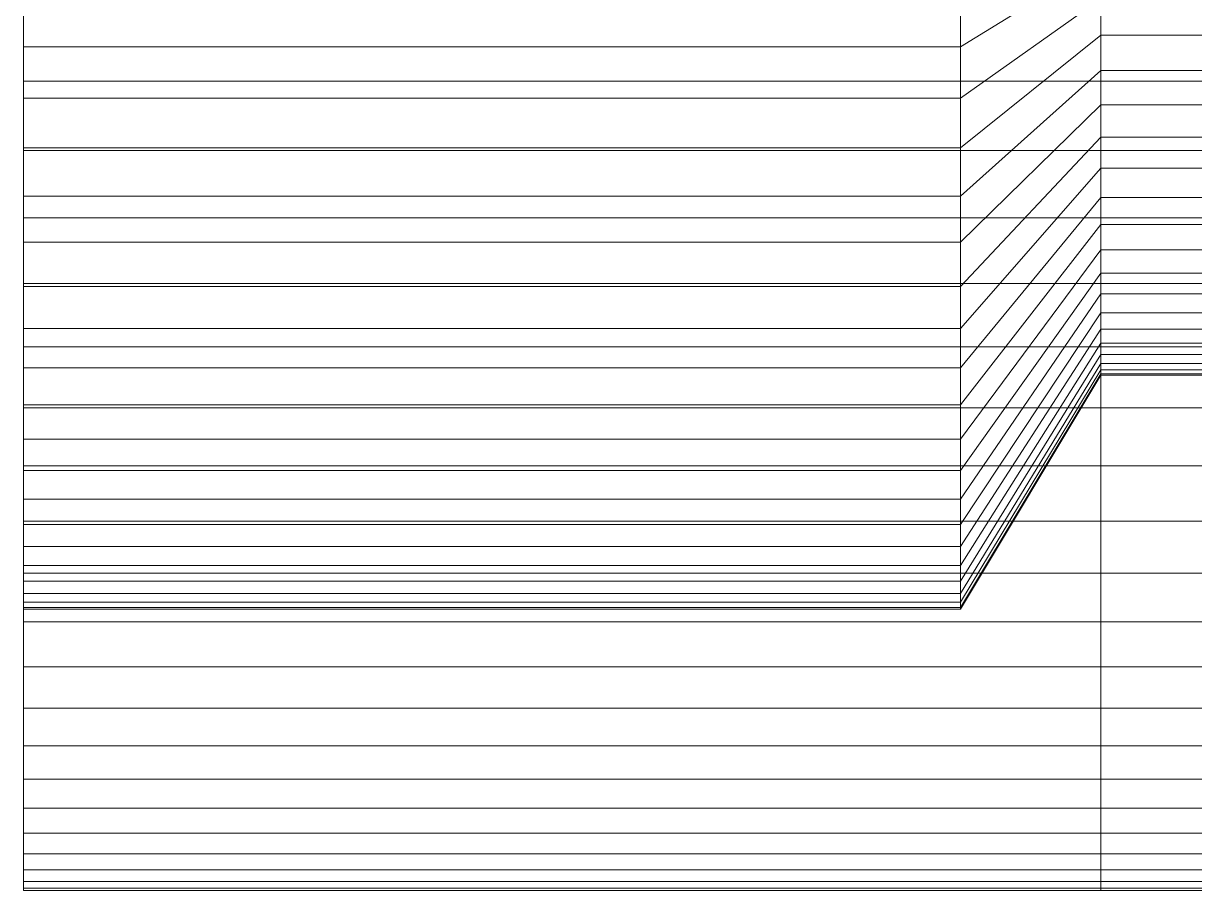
# Model space of a CAD drawing. Header units: millimetres. Extents: x -59 to 55, y -25 to 68.
# Drawn here: x -50.5 to -25.5, y -25 to -6.49 of the extents above; entities that cross this region are included whole.
import ezdxf

# ---------------------------------------------------------------- set-up
doc = ezdxf.new("R2010")
doc.units = ezdxf.units.MM
doc.layers.add('CIRCOLO_LU', color=7, linetype='Continuous')

msp = doc.modelspace()

# ---------------------------------------------------------------- linework, layer by layer
at = {"layer": 'CIRCOLO_LU', "lineweight": 5}
for points, invisible_edges in [([(-50.5, -4.724, 18.397), (-50.5, -5.87, 18.065), (-50.5, -7.725, 23.776)], 12), ([(-50.5, -4.724, 18.397), (-50.5, -7.725, 23.776), (-50.5, -6.217, 24.215)], 1), ([(-50.5, -5.87, -18.065), (-50.5, -4.724, -18.397), (-50.5, -7.725, -23.776)], 2), ([(-50.5, -4.724, -18.397), (-50.5, -6.217, -24.215), (-50.5, -7.725, -23.776)], 12), ([(-27.5, -5.154, 13.017), (-30.5, -6.992, 17.66), (-30.5, -5.87, 18.065)], 12), ([(-30.5, -6.992, 17.66), (-27.5, -5.154, 13.017), (-27.5, -5.961, 12.668)], 12), ([(-27.5, -5.961, -12.668), (-27.5, -5.154, -13.017), (-30.5, -6.992, -17.66)], 12), ([(-30.5, -5.87, -18.065), (-30.5, -6.992, -17.66), (-27.5, -5.154, -13.017)], 12), ([(-50.5, -5.87, 18.065), (-50.5, -6.992, 17.66), (-50.5, -9.203, 23.244)], 12), ([(-50.5, -5.87, 18.065), (-50.5, -9.203, 23.244), (-50.5, -7.725, 23.776)], 1), ([(-50.5, -6.992, -17.66), (-50.5, -5.87, -18.065), (-50.5, -9.203, -23.244)], 2), ([(-50.5, -5.87, -18.065), (-50.5, -7.725, -23.776), (-50.5, -9.203, -23.244)], 12), ([(-30.5, -5.87, -18.065), (-50.5, -5.87, -18.065), (-30.5, -6.992, -17.66)], 2), ([(-50.5, -5.87, -18.065), (-50.5, -6.992, -17.66), (-30.5, -6.992, -17.66)], 12), ([(-30.5, -6.992, 17.66), (-50.5, -6.992, 17.66), (-30.5, -5.87, 18.065)], 2), ([(-50.5, -6.992, 17.66), (-50.5, -5.87, 18.065), (-30.5, -5.87, 18.065)], 12), ([(-27.5, -5.961, 12.668), (-30.5, -8.087, 17.186), (-30.5, -6.992, 17.66)], 12), ([(-30.5, -8.087, 17.186), (-27.5, -5.961, 12.668), (-27.5, -6.745, 12.268)], 12), ([(-27.5, -6.745, -12.268), (-27.5, -5.961, -12.668), (-30.5, -8.087, -17.186)], 12), ([(-30.5, -6.992, -17.66), (-30.5, -8.087, -17.186), (-27.5, -5.961, -12.668)], 12), ([(-25, -6.745, 12.268), (-27.5, -6.745, 12.268), (-25, -5.961, 12.668)], 2), ([(-27.5, -6.745, 12.268), (-27.5, -5.961, 12.668), (-25, -5.961, 12.668)], 12), ([(-25, -5.961, -12.668), (-27.5, -5.961, -12.668), (-25, -6.745, -12.268)], 2), ([(-27.5, -5.961, -12.668), (-27.5, -6.745, -12.268), (-25, -6.745, -12.268)], 12), ([(-50.5, -6.217, 24.215), (-50.5, -7.725, 23.776), (-27.5, -7.725, 23.776)], 12), ([(-50.5, -6.217, 24.215), (-27.5, -7.725, 23.776), (-27.5, -6.217, 24.215)], 1), ([(-50.5, -7.725, -23.776), (-50.5, -6.217, -24.215), (-27.5, -6.217, -24.215)], 12), ([(-50.5, -7.725, -23.776), (-27.5, -6.217, -24.215), (-27.5, -7.725, -23.776)], 1), ([(-27.5, -6.217, 24.215), (-27.5, -7.725, 23.776), (-25, -7.725, 23.776)], 12), ([(-27.5, -6.217, 24.215), (-25, -7.725, 23.776), (-25, -6.217, 24.215)], 1), ([(-27.5, -7.725, -23.776), (-27.5, -6.217, -24.215), (-25, -6.217, -24.215)], 12), ([(-27.5, -7.725, -23.776), (-25, -6.217, -24.215), (-25, -7.725, -23.776)], 1), ([(-27.5, -6.745, 12.268), (-30.5, -9.151, 16.645), (-30.5, -8.087, 17.186)], 12), ([(-30.5, -9.151, 16.645), (-27.5, -6.745, 12.268), (-27.5, -7.502, 11.821)], 12), ([(-27.5, -7.502, -11.821), (-27.5, -6.745, -12.268), (-30.5, -9.151, -16.645)], 12), ([(-30.5, -8.087, -17.186), (-30.5, -9.151, -16.645), (-27.5, -6.745, -12.268)], 12), ([(-25, -7.502, 11.821), (-27.5, -7.502, 11.821), (-25, -6.745, 12.268)], 2), ([(-27.5, -7.502, 11.821), (-27.5, -6.745, 12.268), (-25, -6.745, 12.268)], 12), ([(-25, -6.745, -12.268), (-27.5, -6.745, -12.268), (-25, -7.502, -11.821)], 2), ([(-27.5, -6.745, -12.268), (-27.5, -7.502, -11.821), (-25, -7.502, -11.821)], 12), ([(-50.5, -6.992, 17.66), (-50.5, -8.087, 17.186), (-50.5, -10.644, 22.621)], 12), ([(-50.5, -6.992, 17.66), (-50.5, -10.644, 22.621), (-50.5, -9.203, 23.244)], 1), ([(-50.5, -8.087, -17.186), (-50.5, -6.992, -17.66), (-50.5, -10.644, -22.621)], 2), ([(-50.5, -6.992, -17.66), (-50.5, -9.203, -23.244), (-50.5, -10.644, -22.621)], 12), ([(-30.5, -6.992, -17.66), (-50.5, -6.992, -17.66), (-30.5, -8.087, -17.186)], 2), ([(-50.5, -6.992, -17.66), (-50.5, -8.087, -17.186), (-30.5, -8.087, -17.186)], 12), ([(-30.5, -8.087, 17.186), (-50.5, -8.087, 17.186), (-30.5, -6.992, 17.66)], 2), ([(-50.5, -8.087, 17.186), (-50.5, -6.992, 17.66), (-30.5, -6.992, 17.66)], 12), ([(-50.5, -7.725, 23.776), (-50.5, -9.203, 23.244), (-27.5, -9.203, 23.244)], 12), ([(-50.5, -7.725, 23.776), (-27.5, -9.203, 23.244), (-27.5, -7.725, 23.776)], 1), ([(-50.5, -9.203, -23.244), (-50.5, -7.725, -23.776), (-27.5, -7.725, -23.776)], 12), ([(-50.5, -9.203, -23.244), (-27.5, -7.725, -23.776), (-27.5, -9.203, -23.244)], 1), ([(-27.5, -7.502, 11.821), (-30.5, -10.178, 16.037), (-30.5, -9.151, 16.645)], 12), ([(-30.5, -10.178, 16.037), (-27.5, -7.502, 11.821), (-27.5, -8.229, 11.326)], 12), ([(-27.5, -8.229, -11.326), (-27.5, -7.502, -11.821), (-30.5, -10.178, -16.037)], 12), ([(-30.5, -9.151, -16.645), (-30.5, -10.178, -16.037), (-27.5, -7.502, -11.821)], 12), ([(-25, -7.502, -11.821), (-27.5, -7.502, -11.821), (-25, -8.229, -11.326)], 2), ([(-27.5, -7.502, -11.821), (-27.5, -8.229, -11.326), (-25, -8.229, -11.326)], 12), ([(-25, -8.229, 11.326), (-27.5, -8.229, 11.326), (-25, -7.502, 11.821)], 2), ([(-27.5, -8.229, 11.326), (-27.5, -7.502, 11.821), (-25, -7.502, 11.821)], 12), ([(-27.5, -9.203, -23.244), (-27.5, -7.725, -23.776), (-25, -7.725, -23.776)], 12), ([(-27.5, -9.203, -23.244), (-25, -7.725, -23.776), (-25, -9.203, -23.244)], 1), ([(-27.5, -7.725, 23.776), (-27.5, -9.203, 23.244), (-25, -9.203, 23.244)], 12), ([(-27.5, -7.725, 23.776), (-25, -9.203, 23.244), (-25, -7.725, 23.776)], 1), ([(-50.5, -8.087, 17.186), (-50.5, -9.151, 16.645), (-50.5, -12.044, 21.908)], 12), ([(-50.5, -8.087, 17.186), (-50.5, -12.044, 21.908), (-50.5, -10.644, 22.621)], 1), ([(-50.5, -9.151, -16.645), (-50.5, -8.087, -17.186), (-50.5, -12.044, -21.908)], 2), ([(-50.5, -8.087, -17.186), (-50.5, -10.644, -22.621), (-50.5, -12.044, -21.908)], 12), ([(-30.5, -9.151, 16.645), (-50.5, -9.151, 16.645), (-30.5, -8.087, 17.186)], 2), ([(-50.5, -9.151, 16.645), (-50.5, -8.087, 17.186), (-30.5, -8.087, 17.186)], 12), ([(-30.5, -8.087, -17.186), (-50.5, -8.087, -17.186), (-30.5, -9.151, -16.645)], 2), ([(-50.5, -8.087, -17.186), (-50.5, -9.151, -16.645), (-30.5, -9.151, -16.645)], 12), ([(-27.5, -8.229, 11.326), (-30.5, -11.165, 15.367), (-30.5, -10.178, 16.037)], 12), ([(-30.5, -11.165, 15.367), (-27.5, -8.229, 11.326), (-27.5, -8.924, 10.787)], 12), ([(-27.5, -8.924, -10.787), (-27.5, -8.229, -11.326), (-30.5, -11.165, -15.367)], 12), ([(-30.5, -10.178, -16.037), (-30.5, -11.165, -15.367), (-27.5, -8.229, -11.326)], 12), ([(-25, -8.924, 10.787), (-27.5, -8.924, 10.787), (-25, -8.229, 11.326)], 2), ([(-27.5, -8.924, 10.787), (-27.5, -8.229, 11.326), (-25, -8.229, 11.326)], 12), ([(-25, -8.229, -11.326), (-27.5, -8.229, -11.326), (-25, -8.924, -10.787)], 2), ([(-27.5, -8.229, -11.326), (-27.5, -8.924, -10.787), (-25, -8.924, -10.787)], 12), ([(-27.5, -8.924, 10.787), (-30.5, -12.107, 14.635), (-30.5, -11.165, 15.367)], 12), ([(-30.5, -12.107, 14.635), (-27.5, -8.924, 10.787), (-27.5, -9.584, 10.206)], 12), ([(-27.5, -9.584, -10.206), (-27.5, -8.924, -10.787), (-30.5, -12.107, -14.635)], 12), ([(-30.5, -11.165, -15.367), (-30.5, -12.107, -14.635), (-27.5, -8.924, -10.787)], 12), ([(-25, -8.924, -10.787), (-27.5, -8.924, -10.787), (-25, -9.584, -10.206)], 2), ([(-27.5, -8.924, -10.787), (-27.5, -9.584, -10.206), (-25, -9.584, -10.206)], 12), ([(-25, -9.584, 10.206), (-27.5, -9.584, 10.206), (-25, -8.924, 10.787)], 2), ([(-27.5, -9.584, 10.206), (-27.5, -8.924, 10.787), (-25, -8.924, 10.787)], 12), ([(-50.5, -9.151, 16.645), (-50.5, -10.178, 16.037), (-50.5, -13.396, 21.108)], 12), ([(-50.5, -9.151, 16.645), (-50.5, -13.396, 21.108), (-50.5, -12.044, 21.908)], 1), ([(-50.5, -10.178, -16.037), (-50.5, -9.151, -16.645), (-50.5, -13.396, -21.108)], 2), ([(-50.5, -9.151, -16.645), (-50.5, -12.044, -21.908), (-50.5, -13.396, -21.108)], 12), ([(-30.5, -10.178, 16.037), (-50.5, -10.178, 16.037), (-30.5, -9.151, 16.645)], 2), ([(-50.5, -10.178, 16.037), (-50.5, -9.151, 16.645), (-30.5, -9.151, 16.645)], 12), ([(-30.5, -9.151, -16.645), (-50.5, -9.151, -16.645), (-30.5, -10.178, -16.037)], 2), ([(-50.5, -9.151, -16.645), (-50.5, -10.178, -16.037), (-30.5, -10.178, -16.037)], 12), ([(-50.5, -10.644, -22.621), (-50.5, -9.203, -23.244), (-27.5, -9.203, -23.244)], 12), ([(-50.5, -10.644, -22.621), (-27.5, -9.203, -23.244), (-27.5, -10.644, -22.621)], 1), ([(-50.5, -9.203, 23.244), (-50.5, -10.644, 22.621), (-27.5, -10.644, 22.621)], 12), ([(-50.5, -9.203, 23.244), (-27.5, -10.644, 22.621), (-27.5, -9.203, 23.244)], 1), ([(-27.5, -9.203, 23.244), (-27.5, -10.644, 22.621), (-25, -10.644, 22.621)], 12), ([(-27.5, -9.203, 23.244), (-25, -10.644, 22.621), (-25, -9.203, 23.244)], 1), ([(-27.5, -10.644, -22.621), (-27.5, -9.203, -23.244), (-25, -9.203, -23.244)], 12), ([(-27.5, -10.644, -22.621), (-25, -9.203, -23.244), (-25, -10.644, -22.621)], 1), ([(-27.5, -9.584, 10.206), (-30.5, -13.002, 13.846), (-30.5, -12.107, 14.635)], 12), ([(-30.5, -13.846, 13.002), (-30.5, -13.002, 13.846), (-27.5, -9.584, 10.206)], 12), ([(-27.5, -9.584, 10.206), (-27.5, -10.206, 9.584), (-30.5, -13.846, 13.002)], 12), ([(-27.5, -9.584, -10.206), (-30.5, -13.002, -13.846), (-30.5, -13.846, -13.002)], 12), ([(-27.5, -9.584, -10.206), (-30.5, -13.846, -13.002), (-27.5, -10.206, -9.584)], 1), ([(-30.5, -12.107, -14.635), (-30.5, -13.002, -13.846), (-27.5, -9.584, -10.206)], 12), ([(-25, -9.584, -10.206), (-27.5, -9.584, -10.206), (-25, -10.206, -9.584)], 2), ([(-27.5, -9.584, -10.206), (-27.5, -10.206, -9.584), (-25, -10.206, -9.584)], 12), ([(-25, -10.206, 9.584), (-27.5, -10.206, 9.584), (-25, -9.584, 10.206)], 2), ([(-27.5, -10.206, 9.584), (-27.5, -9.584, 10.206), (-25, -9.584, 10.206)], 12), ([(-50.5, -10.178, 16.037), (-50.5, -11.165, 15.367), (-50.5, -14.695, 20.225)], 12), ([(-50.5, -10.178, 16.037), (-50.5, -14.695, 20.225), (-50.5, -13.396, 21.108)], 1), ([(-50.5, -11.165, -15.367), (-50.5, -10.178, -16.037), (-50.5, -14.695, -20.225)], 2), ([(-50.5, -10.178, -16.037), (-50.5, -13.396, -21.108), (-50.5, -14.695, -20.225)], 12), ([(-30.5, -10.178, -16.037), (-50.5, -10.178, -16.037), (-30.5, -11.165, -15.367)], 2), ([(-50.5, -10.178, -16.037), (-50.5, -11.165, -15.367), (-30.5, -11.165, -15.367)], 12), ([(-30.5, -11.165, 15.367), (-50.5, -11.165, 15.367), (-30.5, -10.178, 16.037)], 2), ([(-50.5, -11.165, 15.367), (-50.5, -10.178, 16.037), (-30.5, -10.178, 16.037)], 12), ([(-30.5, -14.635, 12.107), (-30.5, -13.846, 13.002), (-27.5, -10.206, 9.584)], 12), ([(-27.5, -10.206, 9.584), (-27.5, -10.787, 8.924), (-30.5, -14.635, 12.107)], 12), ([(-27.5, -10.206, -9.584), (-30.5, -13.846, -13.002), (-30.5, -14.635, -12.107)], 12), ([(-27.5, -10.206, -9.584), (-30.5, -14.635, -12.107), (-27.5, -10.787, -8.924)], 1), ([(-25, -10.206, -9.584), (-27.5, -10.206, -9.584), (-25, -10.787, -8.924)], 2), ([(-27.5, -10.206, -9.584), (-27.5, -10.787, -8.924), (-25, -10.787, -8.924)], 12), ([(-25, -10.787, 8.924), (-27.5, -10.787, 8.924), (-25, -10.206, 9.584)], 2), ([(-27.5, -10.787, 8.924), (-27.5, -10.206, 9.584), (-25, -10.206, 9.584)], 12), ([(-50.5, -10.644, 22.621), (-50.5, -12.044, 21.908), (-27.5, -12.044, 21.908)], 12), ([(-50.5, -10.644, 22.621), (-27.5, -12.044, 21.908), (-27.5, -10.644, 22.621)], 1), ([(-50.5, -12.044, -21.908), (-50.5, -10.644, -22.621), (-27.5, -10.644, -22.621)], 12), ([(-50.5, -12.044, -21.908), (-27.5, -10.644, -22.621), (-27.5, -12.044, -21.908)], 1), ([(-27.5, -10.644, 22.621), (-27.5, -12.044, 21.908), (-25, -12.044, 21.908)], 12), ([(-27.5, -10.644, 22.621), (-25, -12.044, 21.908), (-25, -10.644, 22.621)], 1), ([(-27.5, -12.044, -21.908), (-27.5, -10.644, -22.621), (-25, -10.644, -22.621)], 12), ([(-27.5, -12.044, -21.908), (-25, -10.644, -22.621), (-25, -12.044, -21.908)], 1), ([(-30.5, -15.367, 11.165), (-30.5, -14.635, 12.107), (-27.5, -10.787, 8.924)], 12), ([(-27.5, -10.787, 8.924), (-27.5, -11.326, 8.229), (-30.5, -15.367, 11.165)], 12), ([(-27.5, -10.787, -8.924), (-30.5, -14.635, -12.107), (-30.5, -15.367, -11.165)], 12), ([(-27.5, -10.787, -8.924), (-30.5, -15.367, -11.165), (-27.5, -11.326, -8.229)], 1), ([(-25, -11.326, 8.229), (-27.5, -11.326, 8.229), (-25, -10.787, 8.924)], 2), ([(-27.5, -11.326, 8.229), (-27.5, -10.787, 8.924), (-25, -10.787, 8.924)], 12), ([(-25, -10.787, -8.924), (-27.5, -10.787, -8.924), (-25, -11.326, -8.229)], 2), ([(-27.5, -10.787, -8.924), (-27.5, -11.326, -8.229), (-25, -11.326, -8.229)], 12), ([(-50.5, -11.165, 15.367), (-50.5, -12.107, 14.635), (-50.5, -15.936, 19.263)], 12), ([(-50.5, -11.165, 15.367), (-50.5, -15.936, 19.263), (-50.5, -14.695, 20.225)], 1), ([(-50.5, -12.107, -14.635), (-50.5, -11.165, -15.367), (-50.5, -15.936, -19.263)], 2), ([(-50.5, -11.165, -15.367), (-50.5, -14.695, -20.225), (-50.5, -15.936, -19.263)], 12), ([(-30.5, -12.107, 14.635), (-50.5, -12.107, 14.635), (-30.5, -11.165, 15.367)], 2), ([(-50.5, -12.107, 14.635), (-50.5, -11.165, 15.367), (-30.5, -11.165, 15.367)], 12), ([(-30.5, -11.165, -15.367), (-50.5, -11.165, -15.367), (-30.5, -12.107, -14.635)], 2), ([(-50.5, -11.165, -15.367), (-50.5, -12.107, -14.635), (-30.5, -12.107, -14.635)], 12), ([(-30.5, -16.037, 10.178), (-30.5, -15.367, 11.165), (-27.5, -11.326, 8.229)], 12), ([(-27.5, -11.326, 8.229), (-27.5, -11.821, 7.502), (-30.5, -16.037, 10.178)], 12), ([(-27.5, -11.326, -8.229), (-30.5, -15.367, -11.165), (-30.5, -16.037, -10.178)], 12), ([(-27.5, -11.326, -8.229), (-30.5, -16.037, -10.178), (-27.5, -11.821, -7.502)], 1), ([(-25, -11.326, -8.229), (-27.5, -11.326, -8.229), (-25, -11.821, -7.502)], 2), ([(-27.5, -11.326, -8.229), (-27.5, -11.821, -7.502), (-25, -11.821, -7.502)], 12), ([(-25, -11.821, 7.502), (-27.5, -11.821, 7.502), (-25, -11.326, 8.229)], 2), ([(-27.5, -11.821, 7.502), (-27.5, -11.326, 8.229), (-25, -11.326, 8.229)], 12), ([(-30.5, -16.645, 9.151), (-30.5, -16.037, 10.178), (-27.5, -11.821, 7.502)], 12), ([(-27.5, -11.821, 7.502), (-27.5, -12.268, 6.745), (-30.5, -16.645, 9.151)], 12), ([(-27.5, -11.821, -7.502), (-30.5, -16.037, -10.178), (-30.5, -16.645, -9.151)], 12), ([(-27.5, -11.821, -7.502), (-30.5, -16.645, -9.151), (-27.5, -12.268, -6.745)], 1), ([(-25, -11.821, -7.502), (-27.5, -11.821, -7.502), (-25, -12.268, -6.745)], 2), ([(-27.5, -11.821, -7.502), (-27.5, -12.268, -6.745), (-25, -12.268, -6.745)], 12), ([(-25, -12.268, 6.745), (-27.5, -12.268, 6.745), (-25, -11.821, 7.502)], 2), ([(-27.5, -12.268, 6.745), (-27.5, -11.821, 7.502), (-25, -11.821, 7.502)], 12), ([(-50.5, -12.044, 21.908), (-50.5, -13.396, 21.108), (-27.5, -13.396, 21.108)], 12), ([(-50.5, -12.044, 21.908), (-27.5, -13.396, 21.108), (-27.5, -12.044, 21.908)], 1), ([(-50.5, -13.396, -21.108), (-50.5, -12.044, -21.908), (-27.5, -12.044, -21.908)], 12), ([(-50.5, -13.396, -21.108), (-27.5, -12.044, -21.908), (-27.5, -13.396, -21.108)], 1), ([(-50.5, -12.107, 14.635), (-50.5, -13.002, 13.846), (-50.5, -17.114, 18.224)], 12), ([(-50.5, -12.107, 14.635), (-50.5, -17.114, 18.224), (-50.5, -15.936, 19.263)], 1), ([(-50.5, -13.002, -13.846), (-50.5, -12.107, -14.635), (-50.5, -17.114, -18.224)], 2), ([(-50.5, -12.107, -14.635), (-50.5, -15.936, -19.263), (-50.5, -17.114, -18.224)], 12), ([(-30.5, -12.107, -14.635), (-50.5, -12.107, -14.635), (-30.5, -13.002, -13.846)], 2), ([(-50.5, -12.107, -14.635), (-50.5, -13.002, -13.846), (-30.5, -13.002, -13.846)], 12), ([(-30.5, -13.002, 13.846), (-50.5, -13.002, 13.846), (-30.5, -12.107, 14.635)], 2), ([(-50.5, -13.002, 13.846), (-50.5, -12.107, 14.635), (-30.5, -12.107, 14.635)], 12), ([(-27.5, -13.396, -21.108), (-27.5, -12.044, -21.908), (-25, -12.044, -21.908)], 12), ([(-27.5, -13.396, -21.108), (-25, -12.044, -21.908), (-25, -13.396, -21.108)], 1), ([(-27.5, -12.044, 21.908), (-27.5, -13.396, 21.108), (-25, -13.396, 21.108)], 12), ([(-27.5, -12.044, 21.908), (-25, -13.396, 21.108), (-25, -12.044, 21.908)], 1), ([(-30.5, -17.186, 8.087), (-30.5, -16.645, 9.151), (-27.5, -12.268, 6.745)], 12), ([(-27.5, -12.268, 6.745), (-27.5, -12.668, 5.961), (-30.5, -17.186, 8.087)], 12), ([(-27.5, -12.268, -6.745), (-30.5, -16.645, -9.151), (-30.5, -17.186, -8.087)], 12), ([(-27.5, -12.268, -6.745), (-30.5, -17.186, -8.087), (-27.5, -12.668, -5.961)], 1), ([(-25, -12.268, -6.745), (-27.5, -12.268, -6.745), (-25, -12.668, -5.961)], 2), ([(-27.5, -12.268, -6.745), (-27.5, -12.668, -5.961), (-25, -12.668, -5.961)], 12), ([(-25, -12.668, 5.961), (-27.5, -12.668, 5.961), (-25, -12.268, 6.745)], 2), ([(-27.5, -12.668, 5.961), (-27.5, -12.268, 6.745), (-25, -12.268, 6.745)], 12), ([(-30.5, -17.66, 6.992), (-30.5, -17.186, 8.087), (-27.5, -12.668, 5.961)], 12), ([(-27.5, -12.668, 5.961), (-27.5, -13.017, 5.154), (-30.5, -17.66, 6.992)], 12), ([(-27.5, -12.668, -5.961), (-30.5, -17.186, -8.087), (-30.5, -17.66, -6.992)], 12), ([(-27.5, -12.668, -5.961), (-30.5, -17.66, -6.992), (-27.5, -13.017, -5.154)], 1), ([(-25, -12.668, -5.961), (-27.5, -12.668, -5.961), (-25, -13.017, -5.154)], 2), ([(-27.5, -12.668, -5.961), (-27.5, -13.017, -5.154), (-25, -13.017, -5.154)], 12), ([(-25, -13.017, 5.154), (-27.5, -13.017, 5.154), (-25, -12.668, 5.961)], 2), ([(-27.5, -13.017, 5.154), (-27.5, -12.668, 5.961), (-25, -12.668, 5.961)], 12), ([(-50.5, -13.002, 13.846), (-50.5, -13.846, 13.002), (-50.5, -18.224, 17.114)], 12), ([(-50.5, -13.002, 13.846), (-50.5, -18.224, 17.114), (-50.5, -17.114, 18.224)], 1), ([(-50.5, -13.846, -13.002), (-50.5, -13.002, -13.846), (-50.5, -18.224, -17.114)], 2), ([(-50.5, -13.002, -13.846), (-50.5, -17.114, -18.224), (-50.5, -18.224, -17.114)], 12), ([(-30.5, -13.846, 13.002), (-50.5, -13.846, 13.002), (-30.5, -13.002, 13.846)], 2), ([(-50.5, -13.846, 13.002), (-50.5, -13.002, 13.846), (-30.5, -13.002, 13.846)], 12), ([(-30.5, -13.002, -13.846), (-50.5, -13.002, -13.846), (-30.5, -13.846, -13.002)], 2), ([(-50.5, -13.002, -13.846), (-50.5, -13.846, -13.002), (-30.5, -13.846, -13.002)], 12), ([(-30.5, -18.065, 5.87), (-30.5, -17.66, 6.992), (-27.5, -13.017, 5.154)], 12), ([(-27.5, -13.017, 5.154), (-27.5, -13.315, 4.326), (-30.5, -18.065, 5.87)], 12), ([(-27.5, -13.017, -5.154), (-30.5, -17.66, -6.992), (-30.5, -18.065, -5.87)], 12), ([(-27.5, -13.017, -5.154), (-30.5, -18.065, -5.87), (-27.5, -13.315, -4.326)], 1), ([(-25, -13.017, -5.154), (-27.5, -13.017, -5.154), (-25, -13.315, -4.326)], 2), ([(-27.5, -13.017, -5.154), (-27.5, -13.315, -4.326), (-25, -13.315, -4.326)], 12), ([(-25, -13.315, 4.326), (-27.5, -13.315, 4.326), (-25, -13.017, 5.154)], 2), ([(-27.5, -13.315, 4.326), (-27.5, -13.017, 5.154), (-25, -13.017, 5.154)], 12), ([(-50.5, -14.695, -20.225), (-50.5, -13.396, -21.108), (-27.5, -13.396, -21.108)], 12), ([(-50.5, -14.695, -20.225), (-27.5, -13.396, -21.108), (-27.5, -14.695, -20.225)], 1), ([(-50.5, -13.396, 21.108), (-50.5, -14.695, 20.225), (-27.5, -14.695, 20.225)], 12), ([(-50.5, -13.396, 21.108), (-27.5, -14.695, 20.225), (-27.5, -13.396, 21.108)], 1), ([(-30.5, -18.397, 4.724), (-30.5, -18.065, 5.87), (-27.5, -13.315, 4.326)], 12), ([(-27.5, -13.315, 4.326), (-27.5, -13.56, 3.482), (-30.5, -18.397, 4.724)], 12), ([(-27.5, -13.315, -4.326), (-30.5, -18.065, -5.87), (-30.5, -18.397, -4.724)], 12), ([(-27.5, -13.315, -4.326), (-30.5, -18.397, -4.724), (-27.5, -13.56, -3.482)], 1), ([(-25, -13.56, 3.482), (-27.5, -13.56, 3.482), (-25, -13.315, 4.326)], 2), ([(-27.5, -13.56, 3.482), (-27.5, -13.315, 4.326), (-25, -13.315, 4.326)], 12), ([(-25, -13.315, -4.326), (-27.5, -13.315, -4.326), (-25, -13.56, -3.482)], 2), ([(-27.5, -13.315, -4.326), (-27.5, -13.56, -3.482), (-25, -13.56, -3.482)], 12), ([(-27.5, -14.695, -20.225), (-27.5, -13.396, -21.108), (-25, -13.396, -21.108)], 12), ([(-27.5, -14.695, -20.225), (-25, -13.396, -21.108), (-25, -14.695, -20.225)], 1), ([(-27.5, -13.396, 21.108), (-27.5, -14.695, 20.225), (-25, -14.695, 20.225)], 12), ([(-27.5, -13.396, 21.108), (-25, -14.695, 20.225), (-25, -13.396, 21.108)], 1), ([(-30.5, -18.658, 3.559), (-30.5, -18.397, 4.724), (-27.5, -13.56, 3.482)], 12), ([(-27.5, -13.56, 3.482), (-27.5, -13.752, 2.623), (-30.5, -18.658, 3.559)], 12), ([(-27.5, -13.56, -3.482), (-30.5, -18.397, -4.724), (-30.5, -18.658, -3.559)], 12), ([(-27.5, -13.56, -3.482), (-30.5, -18.658, -3.559), (-27.5, -13.752, -2.623)], 1), ([(-25, -13.56, -3.482), (-27.5, -13.56, -3.482), (-25, -13.752, -2.623)], 2), ([(-27.5, -13.56, -3.482), (-27.5, -13.752, -2.623), (-25, -13.752, -2.623)], 12), ([(-25, -13.752, 2.623), (-27.5, -13.752, 2.623), (-25, -13.56, 3.482)], 2), ([(-27.5, -13.752, 2.623), (-27.5, -13.56, 3.482), (-25, -13.56, 3.482)], 12), ([(-50.5, -13.846, 13.002), (-50.5, -14.635, 12.107), (-50.5, -19.263, 15.936)], 12), ([(-50.5, -13.846, 13.002), (-50.5, -19.263, 15.936), (-50.5, -18.224, 17.114)], 1), ([(-50.5, -14.635, -12.107), (-50.5, -13.846, -13.002), (-50.5, -19.263, -15.936)], 2), ([(-50.5, -13.846, -13.002), (-50.5, -18.224, -17.114), (-50.5, -19.263, -15.936)], 12), ([(-30.5, -14.635, 12.107), (-50.5, -14.635, 12.107), (-30.5, -13.846, 13.002)], 2), ([(-50.5, -14.635, 12.107), (-50.5, -13.846, 13.002), (-30.5, -13.846, 13.002)], 12), ([(-30.5, -13.846, -13.002), (-50.5, -13.846, -13.002), (-30.5, -14.635, -12.107)], 2), ([(-50.5, -13.846, -13.002), (-50.5, -14.635, -12.107), (-30.5, -14.635, -12.107)], 12), ([(-30.5, -18.844, 2.381), (-30.5, -18.658, 3.559), (-27.5, -13.752, 2.623)], 12), ([(-27.5, -13.752, 2.623), (-27.5, -13.89, 1.755), (-30.5, -18.844, 2.381)], 12), ([(-27.5, -13.752, -2.623), (-30.5, -18.658, -3.559), (-30.5, -18.844, -2.381)], 12), ([(-27.5, -13.752, -2.623), (-30.5, -18.844, -2.381), (-27.5, -13.89, -1.755)], 1), ([(-30.5, -18.957, 1.193), (-30.5, -18.844, 2.381), (-27.5, -13.89, 1.755)], 12), ([(-27.5, -13.89, 1.755), (-27.5, -13.972, 0.879), (-30.5, -18.957, 1.193)], 12), ([(-27.5, -13.89, -1.755), (-30.5, -18.844, -2.381), (-30.5, -18.957, -1.193)], 12), ([(-27.5, -13.89, -1.755), (-30.5, -18.957, -1.193), (-27.5, -13.972, -0.879)], 1), ([(-27.5, -14), (-30.5, -18.957, 1.193), (-27.5, -13.972, 0.879)], 1), ([(-27.5, -13.972, -0.879), (-30.5, -18.957, -1.193), (-30.5, -18.994)], 12), ([(-27.5, -13.972, -0.879), (-30.5, -18.994), (-27.5, -14)], 1), ([(-25, -13.89, 1.755), (-27.5, -13.89, 1.755), (-25, -13.752, 2.623)], 2), ([(-27.5, -13.89, 1.755), (-27.5, -13.752, 2.623), (-25, -13.752, 2.623)], 12), ([(-25, -13.752, -2.623), (-27.5, -13.752, -2.623), (-25, -13.89, -1.755)], 2), ([(-27.5, -13.752, -2.623), (-27.5, -13.89, -1.755), (-25, -13.89, -1.755)], 12), ([(-25, -13.972, 0.879), (-27.5, -13.972, 0.879), (-25, -13.89, 1.755)], 2), ([(-27.5, -13.972, 0.879), (-27.5, -13.89, 1.755), (-25, -13.89, 1.755)], 12), ([(-25, -13.89, -1.755), (-27.5, -13.89, -1.755), (-25, -13.972, -0.879)], 2), ([(-27.5, -13.89, -1.755), (-27.5, -13.972, -0.879), (-25, -13.972, -0.879)], 12), ([(-25, -13.972, -0.879), (-27.5, -13.972, -0.879), (-25, -14)], 2), ([(-27.5, -13.972, -0.879), (-27.5, -14), (-25, -14)], 12), ([(-25, -14), (-27.5, -14), (-25, -13.972, 0.879)], 2), ([(-27.5, -14), (-27.5, -13.972, 0.879), (-25, -13.972, 0.879)], 12), ([(-27.5, -14), (-30.5, -18.994), (-30.5, -18.957, 1.193)], 12), ([(-50.5, -14.635, 12.107), (-50.5, -15.367, 11.165), (-50.5, -20.225, 14.695)], 12), ([(-50.5, -14.635, 12.107), (-50.5, -20.225, 14.695), (-50.5, -19.263, 15.936)], 1), ([(-50.5, -15.367, -11.165), (-50.5, -14.635, -12.107), (-50.5, -20.225, -14.695)], 2), ([(-50.5, -14.635, -12.107), (-50.5, -19.263, -15.936), (-50.5, -20.225, -14.695)], 12), ([(-30.5, -14.635, -12.107), (-50.5, -14.635, -12.107), (-30.5, -15.367, -11.165)], 2), ([(-50.5, -14.635, -12.107), (-50.5, -15.367, -11.165), (-30.5, -15.367, -11.165)], 12), ([(-30.5, -15.367, 11.165), (-50.5, -15.367, 11.165), (-30.5, -14.635, 12.107)], 2), ([(-50.5, -15.367, 11.165), (-50.5, -14.635, 12.107), (-30.5, -14.635, 12.107)], 12), ([(-50.5, -15.936, -19.263), (-50.5, -14.695, -20.225), (-27.5, -14.695, -20.225)], 12), ([(-50.5, -15.936, -19.263), (-27.5, -14.695, -20.225), (-27.5, -15.936, -19.263)], 1), ([(-50.5, -14.695, 20.225), (-50.5, -15.936, 19.263), (-27.5, -15.936, 19.263)], 12), ([(-50.5, -14.695, 20.225), (-27.5, -15.936, 19.263), (-27.5, -14.695, 20.225)], 1), ([(-27.5, -15.936, -19.263), (-27.5, -14.695, -20.225), (-25, -14.695, -20.225)], 12), ([(-27.5, -15.936, -19.263), (-25, -14.695, -20.225), (-25, -15.936, -19.263)], 1), ([(-27.5, -14.695, 20.225), (-27.5, -15.936, 19.263), (-25, -15.936, 19.263)], 12), ([(-27.5, -14.695, 20.225), (-25, -15.936, 19.263), (-25, -14.695, 20.225)], 1), ([(-50.5, -15.367, 11.165), (-50.5, -16.037, 10.178), (-50.5, -21.108, 13.396)], 12), ([(-50.5, -15.367, 11.165), (-50.5, -21.108, 13.396), (-50.5, -20.225, 14.695)], 1), ([(-50.5, -16.037, -10.178), (-50.5, -15.367, -11.165), (-50.5, -21.108, -13.396)], 2), ([(-50.5, -15.367, -11.165), (-50.5, -20.225, -14.695), (-50.5, -21.108, -13.396)], 12), ([(-30.5, -15.367, -11.165), (-50.5, -15.367, -11.165), (-30.5, -16.037, -10.178)], 2), ([(-50.5, -15.367, -11.165), (-50.5, -16.037, -10.178), (-30.5, -16.037, -10.178)], 12), ([(-30.5, -16.037, 10.178), (-50.5, -16.037, 10.178), (-30.5, -15.367, 11.165)], 2), ([(-50.5, -16.037, 10.178), (-50.5, -15.367, 11.165), (-30.5, -15.367, 11.165)], 12), ([(-50.5, -17.114, -18.224), (-50.5, -15.936, -19.263), (-27.5, -15.936, -19.263)], 12), ([(-50.5, -17.114, -18.224), (-27.5, -15.936, -19.263), (-27.5, -17.114, -18.224)], 1), ([(-50.5, -15.936, 19.263), (-50.5, -17.114, 18.224), (-27.5, -17.114, 18.224)], 12), ([(-50.5, -15.936, 19.263), (-27.5, -17.114, 18.224), (-27.5, -15.936, 19.263)], 1), ([(-27.5, -17.114, -18.224), (-27.5, -15.936, -19.263), (-25, -15.936, -19.263)], 12), ([(-27.5, -17.114, -18.224), (-25, -15.936, -19.263), (-25, -17.114, -18.224)], 1), ([(-27.5, -15.936, 19.263), (-27.5, -17.114, 18.224), (-25, -17.114, 18.224)], 12), ([(-27.5, -15.936, 19.263), (-25, -17.114, 18.224), (-25, -15.936, 19.263)], 1), ([(-50.5, -16.037, 10.178), (-50.5, -16.645, 9.151), (-50.5, -21.908, 12.044)], 12), ([(-50.5, -16.037, 10.178), (-50.5, -21.908, 12.044), (-50.5, -21.108, 13.396)], 1), ([(-50.5, -16.645, -9.151), (-50.5, -16.037, -10.178), (-50.5, -21.908, -12.044)], 2), ([(-50.5, -16.037, -10.178), (-50.5, -21.108, -13.396), (-50.5, -21.908, -12.044)], 12), ([(-30.5, -16.645, 9.151), (-50.5, -16.645, 9.151), (-30.5, -16.037, 10.178)], 2), ([(-50.5, -16.645, 9.151), (-50.5, -16.037, 10.178), (-30.5, -16.037, 10.178)], 12), ([(-30.5, -16.037, -10.178), (-50.5, -16.037, -10.178), (-30.5, -16.645, -9.151)], 2), ([(-50.5, -16.037, -10.178), (-50.5, -16.645, -9.151), (-30.5, -16.645, -9.151)], 12), ([(-50.5, -16.645, 9.151), (-50.5, -17.186, 8.087), (-50.5, -22.621, 10.644)], 12), ([(-50.5, -16.645, 9.151), (-50.5, -22.621, 10.644), (-50.5, -21.908, 12.044)], 1), ([(-50.5, -17.186, -8.087), (-50.5, -16.645, -9.151), (-50.5, -22.621, -10.644)], 2), ([(-50.5, -16.645, -9.151), (-50.5, -21.908, -12.044), (-50.5, -22.621, -10.644)], 12), ([(-30.5, -17.186, 8.087), (-50.5, -17.186, 8.087), (-30.5, -16.645, 9.151)], 2), ([(-50.5, -17.186, 8.087), (-50.5, -16.645, 9.151), (-30.5, -16.645, 9.151)], 12), ([(-30.5, -16.645, -9.151), (-50.5, -16.645, -9.151), (-30.5, -17.186, -8.087)], 2), ([(-50.5, -16.645, -9.151), (-50.5, -17.186, -8.087), (-30.5, -17.186, -8.087)], 12), ([(-50.5, -17.114, 18.224), (-50.5, -18.224, 17.114), (-27.5, -18.224, 17.114)], 12), ([(-50.5, -17.114, 18.224), (-27.5, -18.224, 17.114), (-27.5, -17.114, 18.224)], 1), ([(-50.5, -18.224, -17.114), (-50.5, -17.114, -18.224), (-27.5, -17.114, -18.224)], 12), ([(-50.5, -18.224, -17.114), (-27.5, -17.114, -18.224), (-27.5, -18.224, -17.114)], 1), ([(-50.5, -17.186, 8.087), (-50.5, -17.66, 6.992), (-50.5, -23.244, 9.203)], 12), ([(-50.5, -17.186, 8.087), (-50.5, -23.244, 9.203), (-50.5, -22.621, 10.644)], 1), ([(-50.5, -17.66, -6.992), (-50.5, -17.186, -8.087), (-50.5, -23.244, -9.203)], 2), ([(-50.5, -17.186, -8.087), (-50.5, -22.621, -10.644), (-50.5, -23.244, -9.203)], 12), ([(-30.5, -17.66, 6.992), (-50.5, -17.66, 6.992), (-30.5, -17.186, 8.087)], 2), ([(-50.5, -17.66, 6.992), (-50.5, -17.186, 8.087), (-30.5, -17.186, 8.087)], 12), ([(-30.5, -17.186, -8.087), (-50.5, -17.186, -8.087), (-30.5, -17.66, -6.992)], 2), ([(-50.5, -17.186, -8.087), (-50.5, -17.66, -6.992), (-30.5, -17.66, -6.992)], 12), ([(-27.5, -17.114, 18.224), (-27.5, -18.224, 17.114), (-25, -18.224, 17.114)], 12), ([(-27.5, -17.114, 18.224), (-25, -18.224, 17.114), (-25, -17.114, 18.224)], 1), ([(-27.5, -18.224, -17.114), (-27.5, -17.114, -18.224), (-25, -17.114, -18.224)], 12), ([(-27.5, -18.224, -17.114), (-25, -17.114, -18.224), (-25, -18.224, -17.114)], 1), ([(-50.5, -17.66, 6.992), (-50.5, -18.065, 5.87), (-50.5, -23.776, 7.725)], 12), ([(-50.5, -17.66, 6.992), (-50.5, -23.776, 7.725), (-50.5, -23.244, 9.203)], 1), ([(-50.5, -18.065, -5.87), (-50.5, -17.66, -6.992), (-50.5, -23.776, -7.725)], 2), ([(-50.5, -17.66, -6.992), (-50.5, -23.244, -9.203), (-50.5, -23.776, -7.725)], 12), ([(-30.5, -18.065, 5.87), (-50.5, -18.065, 5.87), (-30.5, -17.66, 6.992)], 2), ([(-50.5, -18.065, 5.87), (-50.5, -17.66, 6.992), (-30.5, -17.66, 6.992)], 12), ([(-30.5, -17.66, -6.992), (-50.5, -17.66, -6.992), (-30.5, -18.065, -5.87)], 2), ([(-50.5, -17.66, -6.992), (-50.5, -18.065, -5.87), (-30.5, -18.065, -5.87)], 12), ([(-50.5, -18.065, 5.87), (-50.5, -18.397, 4.724), (-50.5, -24.215, 6.217)], 12), ([(-50.5, -18.065, 5.87), (-50.5, -24.215, 6.217), (-50.5, -23.776, 7.725)], 1), ([(-50.5, -18.397, -4.724), (-50.5, -18.065, -5.87), (-50.5, -24.215, -6.217)], 2), ([(-50.5, -18.065, -5.87), (-50.5, -23.776, -7.725), (-50.5, -24.215, -6.217)], 12), ([(-30.5, -18.065, -5.87), (-50.5, -18.065, -5.87), (-30.5, -18.397, -4.724)], 2), ([(-50.5, -18.065, -5.87), (-50.5, -18.397, -4.724), (-30.5, -18.397, -4.724)], 12), ([(-30.5, -18.397, 4.724), (-50.5, -18.397, 4.724), (-30.5, -18.065, 5.87)], 2), ([(-50.5, -18.397, 4.724), (-50.5, -18.065, 5.87), (-30.5, -18.065, 5.87)], 12), ([(-50.5, -19.263, -15.936), (-50.5, -18.224, -17.114), (-27.5, -18.224, -17.114)], 12), ([(-50.5, -19.263, -15.936), (-27.5, -18.224, -17.114), (-27.5, -19.263, -15.936)], 1), ([(-50.5, -18.224, 17.114), (-50.5, -19.263, 15.936), (-27.5, -19.263, 15.936)], 12), ([(-50.5, -18.224, 17.114), (-27.5, -19.263, 15.936), (-27.5, -18.224, 17.114)], 1), ([(-27.5, -19.263, -15.936), (-27.5, -18.224, -17.114), (-25, -18.224, -17.114)], 12), ([(-27.5, -19.263, -15.936), (-25, -18.224, -17.114), (-25, -19.263, -15.936)], 1), ([(-27.5, -18.224, 17.114), (-27.5, -19.263, 15.936), (-25, -19.263, 15.936)], 12), ([(-27.5, -18.224, 17.114), (-25, -19.263, 15.936), (-25, -18.224, 17.114)], 1), ([(-50.5, -18.397, 4.724), (-50.5, -18.658, 3.559), (-50.5, -24.557, 4.685)], 12), ([(-50.5, -18.397, 4.724), (-50.5, -24.557, 4.685), (-50.5, -24.215, 6.217)], 1), ([(-50.5, -18.658, -3.559), (-50.5, -18.397, -4.724), (-50.5, -24.557, -4.685)], 2), ([(-50.5, -18.397, -4.724), (-50.5, -24.215, -6.217), (-50.5, -24.557, -4.685)], 12), ([(-30.5, -18.658, 3.559), (-50.5, -18.658, 3.559), (-30.5, -18.397, 4.724)], 2), ([(-50.5, -18.658, 3.559), (-50.5, -18.397, 4.724), (-30.5, -18.397, 4.724)], 12), ([(-30.5, -18.397, -4.724), (-50.5, -18.397, -4.724), (-30.5, -18.658, -3.559)], 2), ([(-50.5, -18.397, -4.724), (-50.5, -18.658, -3.559), (-30.5, -18.658, -3.559)], 12), ([(-50.5, -18.658, 3.559), (-50.5, -18.844, 2.381), (-50.5, -24.803, 3.133)], 12), ([(-50.5, -18.658, 3.559), (-50.5, -24.803, 3.133), (-50.5, -24.557, 4.685)], 1), ([(-50.5, -18.844, -2.381), (-50.5, -18.658, -3.559), (-50.5, -24.803, -3.133)], 2), ([(-50.5, -18.658, -3.559), (-50.5, -24.557, -4.685), (-50.5, -24.803, -3.133)], 12), ([(-30.5, -18.658, -3.559), (-50.5, -18.658, -3.559), (-30.5, -18.844, -2.381)], 2), ([(-50.5, -18.658, -3.559), (-50.5, -18.844, -2.381), (-30.5, -18.844, -2.381)], 12), ([(-30.5, -18.844, 2.381), (-50.5, -18.844, 2.381), (-30.5, -18.658, 3.559)], 2), ([(-50.5, -18.844, 2.381), (-50.5, -18.658, 3.559), (-30.5, -18.658, 3.559)], 12), ([(-50.5, -18.844, 2.381), (-50.5, -18.957, 1.193), (-50.5, -24.951, 1.57)], 12), ([(-50.5, -18.844, 2.381), (-50.5, -24.951, 1.57), (-50.5, -24.803, 3.133)], 1), ([(-50.5, -18.957, -1.193), (-50.5, -18.844, -2.381), (-50.5, -24.951, -1.57)], 2), ([(-50.5, -18.844, -2.381), (-50.5, -24.803, -3.133), (-50.5, -24.951, -1.57)], 12), ([(-30.5, -18.844, -2.381), (-50.5, -18.844, -2.381), (-30.5, -18.957, -1.193)], 2), ([(-50.5, -18.844, -2.381), (-50.5, -18.957, -1.193), (-30.5, -18.957, -1.193)], 12), ([(-30.5, -18.957, 1.193), (-50.5, -18.957, 1.193), (-30.5, -18.844, 2.381)], 2), ([(-50.5, -18.957, 1.193), (-50.5, -18.844, 2.381), (-30.5, -18.844, 2.381)], 12), ([(-50.5, -18.957, 1.193), (-50.5, -18.994), (-50.5, -24.951, 1.57)], 2), ([(-50.5, -18.994), (-50.5, -18.957, -1.193), (-50.5, -25)], 2), ([(-50.5, -18.957, -1.193), (-50.5, -24.951, -1.57), (-50.5, -25)], 12), ([(-30.5, -18.957, -1.193), (-50.5, -18.957, -1.193), (-30.5, -18.994)], 2), ([(-50.5, -18.957, -1.193), (-50.5, -18.994), (-30.5, -18.994)], 12), ([(-30.5, -18.994), (-50.5, -18.994), (-30.5, -18.957, 1.193)], 2), ([(-50.5, -18.994), (-50.5, -18.957, 1.193), (-30.5, -18.957, 1.193)], 12), ([(-50.5, -18.994), (-50.5, -25), (-50.5, -24.951, 1.57)], 12), ([(-50.5, -19.263, 15.936), (-50.5, -20.225, 14.695), (-27.5, -20.225, 14.695)], 12), ([(-50.5, -19.263, 15.936), (-27.5, -20.225, 14.695), (-27.5, -19.263, 15.936)], 1), ([(-50.5, -20.225, -14.695), (-50.5, -19.263, -15.936), (-27.5, -19.263, -15.936)], 12), ([(-50.5, -20.225, -14.695), (-27.5, -19.263, -15.936), (-27.5, -20.225, -14.695)], 1), ([(-27.5, -19.263, 15.936), (-27.5, -20.225, 14.695), (-25, -20.225, 14.695)], 12), ([(-27.5, -19.263, 15.936), (-25, -20.225, 14.695), (-25, -19.263, 15.936)], 1), ([(-27.5, -20.225, -14.695), (-27.5, -19.263, -15.936), (-25, -19.263, -15.936)], 12), ([(-27.5, -20.225, -14.695), (-25, -19.263, -15.936), (-25, -20.225, -14.695)], 1), ([(-50.5, -20.225, 14.695), (-50.5, -21.108, 13.396), (-27.5, -21.108, 13.396)], 12), ([(-50.5, -20.225, 14.695), (-27.5, -21.108, 13.396), (-27.5, -20.225, 14.695)], 1), ([(-50.5, -21.108, -13.396), (-50.5, -20.225, -14.695), (-27.5, -20.225, -14.695)], 12), ([(-50.5, -21.108, -13.396), (-27.5, -20.225, -14.695), (-27.5, -21.108, -13.396)], 1), ([(-27.5, -21.108, -13.396), (-27.5, -20.225, -14.695), (-25, -20.225, -14.695)], 12), ([(-27.5, -21.108, -13.396), (-25, -20.225, -14.695), (-25, -21.108, -13.396)], 1), ([(-27.5, -20.225, 14.695), (-27.5, -21.108, 13.396), (-25, -21.108, 13.396)], 12), ([(-27.5, -20.225, 14.695), (-25, -21.108, 13.396), (-25, -20.225, 14.695)], 1), ([(-50.5, -21.108, 13.396), (-50.5, -21.908, 12.044), (-27.5, -21.908, 12.044)], 12), ([(-50.5, -21.108, 13.396), (-27.5, -21.908, 12.044), (-27.5, -21.108, 13.396)], 1), ([(-50.5, -21.908, -12.044), (-50.5, -21.108, -13.396), (-27.5, -21.108, -13.396)], 12), ([(-50.5, -21.908, -12.044), (-27.5, -21.108, -13.396), (-27.5, -21.908, -12.044)], 1), ([(-27.5, -21.908, -12.044), (-27.5, -21.108, -13.396), (-25, -21.108, -13.396)], 12), ([(-27.5, -21.908, -12.044), (-25, -21.108, -13.396), (-25, -21.908, -12.044)], 1), ([(-27.5, -21.108, 13.396), (-27.5, -21.908, 12.044), (-25, -21.908, 12.044)], 12), ([(-27.5, -21.108, 13.396), (-25, -21.908, 12.044), (-25, -21.108, 13.396)], 1), ([(-50.5, -21.908, 12.044), (-50.5, -22.621, 10.644), (-27.5, -22.621, 10.644)], 12), ([(-50.5, -21.908, 12.044), (-27.5, -22.621, 10.644), (-27.5, -21.908, 12.044)], 1), ([(-50.5, -22.621, -10.644), (-50.5, -21.908, -12.044), (-27.5, -21.908, -12.044)], 12), ([(-50.5, -22.621, -10.644), (-27.5, -21.908, -12.044), (-27.5, -22.621, -10.644)], 1), ([(-27.5, -22.621, -10.644), (-27.5, -21.908, -12.044), (-25, -21.908, -12.044)], 12), ([(-27.5, -22.621, -10.644), (-25, -21.908, -12.044), (-25, -22.621, -10.644)], 1), ([(-27.5, -21.908, 12.044), (-27.5, -22.621, 10.644), (-25, -22.621, 10.644)], 12), ([(-27.5, -21.908, 12.044), (-25, -22.621, 10.644), (-25, -21.908, 12.044)], 1), ([(-50.5, -22.621, 10.644), (-50.5, -23.244, 9.203), (-27.5, -23.244, 9.203)], 12), ([(-50.5, -22.621, 10.644), (-27.5, -23.244, 9.203), (-27.5, -22.621, 10.644)], 1), ([(-50.5, -23.244, -9.203), (-50.5, -22.621, -10.644), (-27.5, -22.621, -10.644)], 12), ([(-50.5, -23.244, -9.203), (-27.5, -22.621, -10.644), (-27.5, -23.244, -9.203)], 1), ([(-27.5, -23.244, -9.203), (-27.5, -22.621, -10.644), (-25, -22.621, -10.644)], 12), ([(-27.5, -23.244, -9.203), (-25, -22.621, -10.644), (-25, -23.244, -9.203)], 1), ([(-27.5, -22.621, 10.644), (-27.5, -23.244, 9.203), (-25, -23.244, 9.203)], 12), ([(-27.5, -22.621, 10.644), (-25, -23.244, 9.203), (-25, -22.621, 10.644)], 1), ([(-50.5, -23.776, -7.725), (-50.5, -23.244, -9.203), (-27.5, -23.244, -9.203)], 12), ([(-50.5, -23.776, -7.725), (-27.5, -23.244, -9.203), (-27.5, -23.776, -7.725)], 1), ([(-50.5, -23.244, 9.203), (-50.5, -23.776, 7.725), (-27.5, -23.776, 7.725)], 12), ([(-50.5, -23.244, 9.203), (-27.5, -23.776, 7.725), (-27.5, -23.244, 9.203)], 1), ([(-27.5, -23.244, 9.203), (-27.5, -23.776, 7.725), (-25, -23.776, 7.725)], 12), ([(-27.5, -23.244, 9.203), (-25, -23.776, 7.725), (-25, -23.244, 9.203)], 1), ([(-27.5, -23.776, -7.725), (-27.5, -23.244, -9.203), (-25, -23.244, -9.203)], 12), ([(-27.5, -23.776, -7.725), (-25, -23.244, -9.203), (-25, -23.776, -7.725)], 1), ([(-50.5, -23.776, 7.725), (-50.5, -24.215, 6.217), (-27.5, -24.215, 6.217)], 12), ([(-50.5, -23.776, 7.725), (-27.5, -24.215, 6.217), (-27.5, -23.776, 7.725)], 1), ([(-50.5, -24.215, -6.217), (-50.5, -23.776, -7.725), (-27.5, -23.776, -7.725)], 12), ([(-50.5, -24.215, -6.217), (-27.5, -23.776, -7.725), (-27.5, -24.215, -6.217)], 1), ([(-27.5, -23.776, 7.725), (-27.5, -24.215, 6.217), (-25, -24.215, 6.217)], 12), ([(-27.5, -23.776, 7.725), (-25, -24.215, 6.217), (-25, -23.776, 7.725)], 1), ([(-27.5, -24.215, -6.217), (-27.5, -23.776, -7.725), (-25, -23.776, -7.725)], 12), ([(-27.5, -24.215, -6.217), (-25, -23.776, -7.725), (-25, -24.215, -6.217)], 1), ([(-50.5, -24.215, 6.217), (-50.5, -24.557, 4.685), (-27.5, -24.557, 4.685)], 12), ([(-50.5, -24.215, 6.217), (-27.5, -24.557, 4.685), (-27.5, -24.215, 6.217)], 1), ([(-50.5, -24.557, -4.685), (-50.5, -24.215, -6.217), (-27.5, -24.215, -6.217)], 12), ([(-50.5, -24.557, -4.685), (-27.5, -24.215, -6.217), (-27.5, -24.557, -4.685)], 1), ([(-27.5, -24.557, -4.685), (-27.5, -24.215, -6.217), (-25, -24.215, -6.217)], 12), ([(-27.5, -24.557, -4.685), (-25, -24.215, -6.217), (-25, -24.557, -4.685)], 1), ([(-27.5, -24.215, 6.217), (-27.5, -24.557, 4.685), (-25, -24.557, 4.685)], 12), ([(-27.5, -24.215, 6.217), (-25, -24.557, 4.685), (-25, -24.215, 6.217)], 1), ([(-50.5, -24.803, -3.133), (-50.5, -24.557, -4.685), (-27.5, -24.557, -4.685)], 12), ([(-50.5, -24.803, -3.133), (-27.5, -24.557, -4.685), (-27.5, -24.803, -3.133)], 1), ([(-50.5, -24.557, 4.685), (-50.5, -24.803, 3.133), (-27.5, -24.803, 3.133)], 12), ([(-50.5, -24.557, 4.685), (-27.5, -24.803, 3.133), (-27.5, -24.557, 4.685)], 1), ([(-27.5, -24.803, -3.133), (-27.5, -24.557, -4.685), (-25, -24.557, -4.685)], 12), ([(-27.5, -24.803, -3.133), (-25, -24.557, -4.685), (-25, -24.803, -3.133)], 1), ([(-27.5, -24.557, 4.685), (-27.5, -24.803, 3.133), (-25, -24.803, 3.133)], 12), ([(-27.5, -24.557, 4.685), (-25, -24.803, 3.133), (-25, -24.557, 4.685)], 1), ([(-50.5, -24.803, 3.133), (-50.5, -24.951, 1.57), (-27.5, -24.951, 1.57)], 12), ([(-50.5, -24.803, 3.133), (-27.5, -24.951, 1.57), (-27.5, -24.803, 3.133)], 1), ([(-50.5, -24.951, -1.57), (-50.5, -24.803, -3.133), (-27.5, -24.803, -3.133)], 12), ([(-50.5, -24.951, -1.57), (-27.5, -24.803, -3.133), (-27.5, -24.951, -1.57)], 1), ([(-50.5, -25), (-50.5, -24.951, -1.57), (-27.5, -24.951, -1.57)], 12), ([(-50.5, -25), (-27.5, -24.951, -1.57), (-27.5, -25)], 1), ([(-50.5, -24.951, 1.57), (-50.5, -25), (-27.5, -25)], 12), ([(-50.5, -24.951, 1.57), (-27.5, -25), (-27.5, -24.951, 1.57)], 1), ([(-27.5, -24.803, 3.133), (-27.5, -24.951, 1.57), (-25, -24.951, 1.57)], 12), ([(-27.5, -24.803, 3.133), (-25, -24.951, 1.57), (-25, -24.803, 3.133)], 1), ([(-27.5, -24.951, -1.57), (-27.5, -24.803, -3.133), (-25, -24.803, -3.133)], 12), ([(-27.5, -24.951, -1.57), (-25, -24.803, -3.133), (-25, -24.951, -1.57)], 1), ([(-27.5, -24.951, 1.57), (-27.5, -25), (-25, -25)], 12), ([(-27.5, -24.951, 1.57), (-25, -25), (-25, -24.951, 1.57)], 1), ([(-27.5, -25), (-27.5, -24.951, -1.57), (-25, -24.951, -1.57)], 12), ([(-27.5, -25), (-25, -24.951, -1.57), (-25, -25)], 1)]:
    msp.add_3dface(points, dxfattribs=dict(at, invisible_edges=invisible_edges))

doc.saveas('drawing.dxf')
